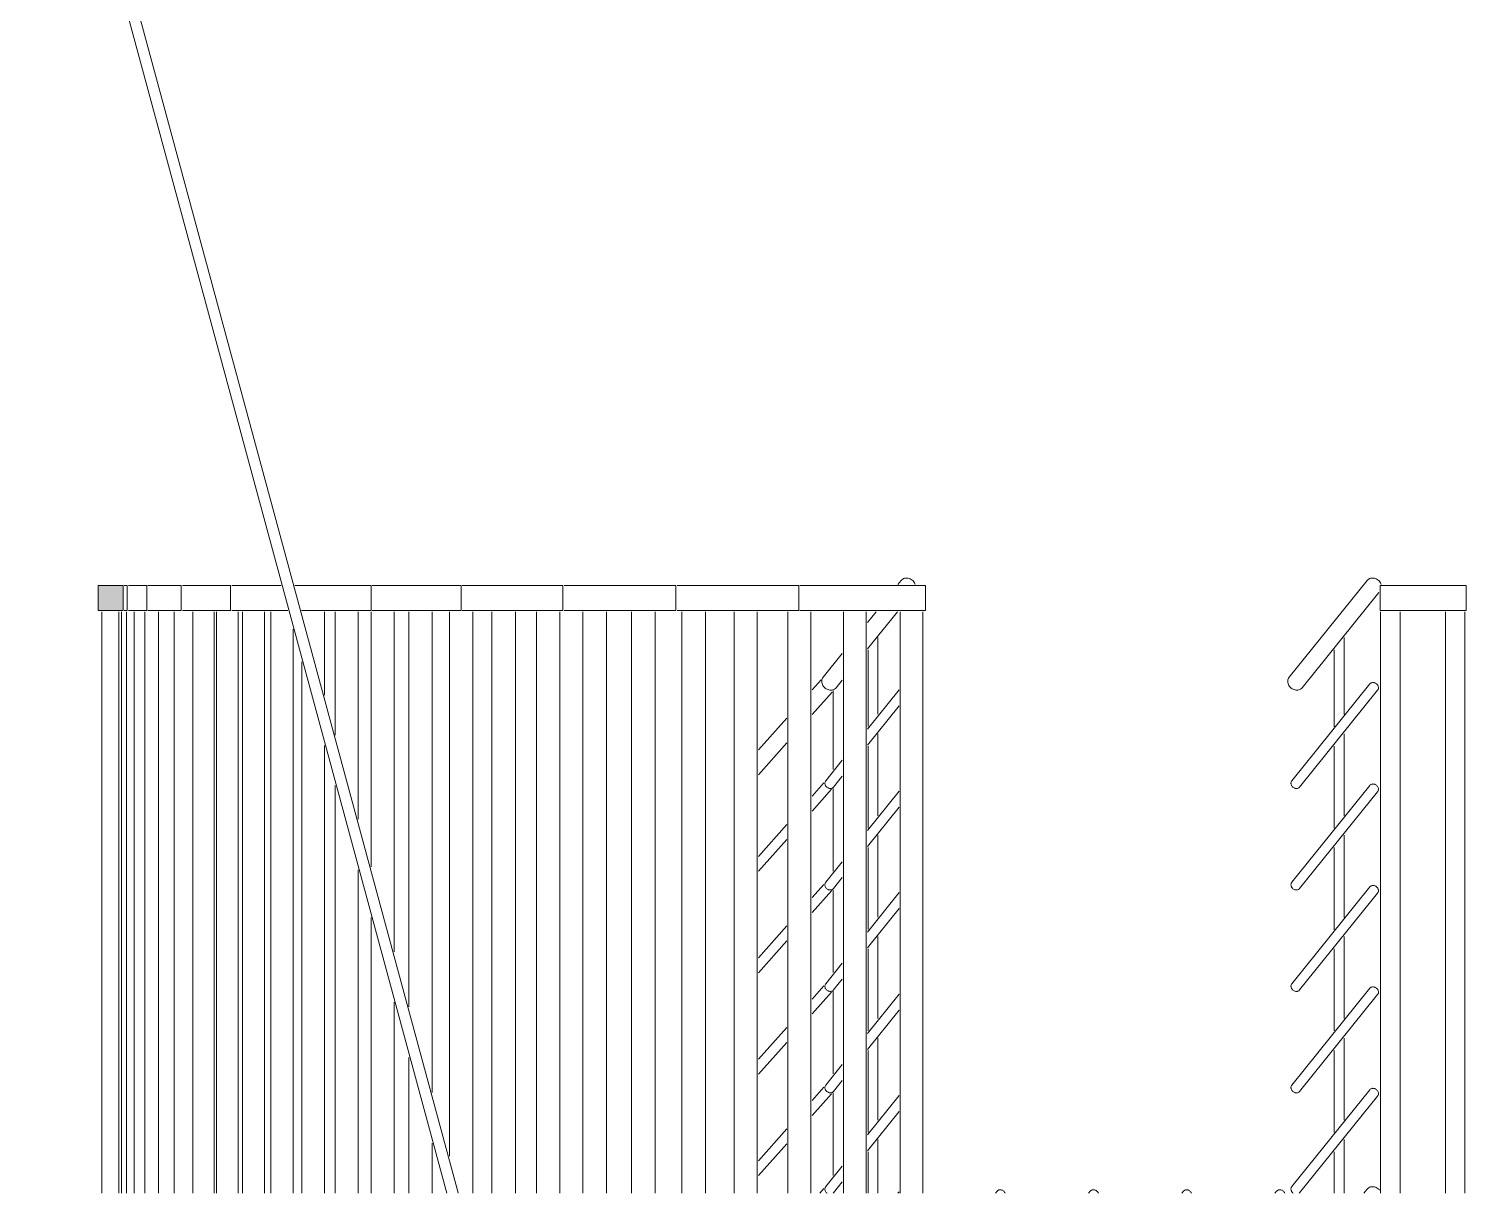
# Model space of a CAD drawing. Header units: millimetres. Extents: x 0 to 153524, y 0 to 59400.
# Drawn here: x 53818 to 56415, y 27302 to 29406 of the extents above; entities that cross this region are included whole.
import ezdxf

# ---------------------------------------------------------------- set-up
doc = ezdxf.new("R2010")
doc.units = ezdxf.units.MM
doc.layers.add('02_切断（家具）', color=8, linetype='Continuous', lineweight=18)
doc.layers.add('11_見えがかり（家具）', color=8, linetype='Continuous', lineweight=9)

msp = doc.modelspace()

# ---------------------------------------------------------------- hatches: boundary and pattern name
at = {"layer": '02_切断（家具）'}
msp.add_hatch(color=8, dxfattribs=at).paths.add_polyline_path([(53988, 28355), (53984.3, 28355), (53984.2, 28355), (53980.6, 28355), (53980.5, 28355), (53976.8, 28355), (53976.7, 28355), (53973.1, 28355), (53973, 28355), (53969.3, 28355), (53969.2, 28355), (53965.6, 28355), (53965.5, 28355), (53961.8, 28355), (53961.7, 28355), (53958.1, 28355), (53958, 28355), (53954.3, 28355), (53954.2, 28355), (53950.6, 28355), (53950.5, 28355), (53946.8, 28355), (53946.7, 28355), (53943.1, 28355), (53943.1, 28355.1), (53943.1, 28358.8), (53943.1, 28358.8), (53943.1, 28362.5), (53943.1, 28362.6), (53943.1, 28366.2), (53943.1, 28366.3), (53943.1, 28370), (53943.1, 28370.1), (53943.1, 28373.8), (53943.1, 28373.8), (53943.1, 28377.5), (53943.1, 28377.6), (53943.1, 28381.2), (53943.1, 28381.3), (53943.1, 28385), (53943.1, 28385.1), (53943.1, 28388.8), (53943.1, 28388.8), (53943.1, 28392.5), (53943.1, 28392.6), (53943.1, 28396.2), (53943.1, 28396.3), (53943.1, 28400), (53943.2, 28400), (53946.8, 28400), (53946.9, 28400), (53950.6, 28400), (53950.7, 28400), (53954.3, 28400), (53954.4, 28400), (53958.1, 28400), (53958.2, 28400), (53961.8, 28400), (53961.9, 28400), (53965.6, 28400), (53965.7, 28400), (53969.3, 28400), (53969.4, 28400), (53973.1, 28400), (53973.2, 28400), (53976.8, 28400), (53976.9, 28400), (53980.6, 28400), (53980.7, 28400), (53984.3, 28400), (53984.4, 28400), (53988.1, 28400), (53988.1, 28399.9), (53988.1, 28396.2), (53988.1, 28396.1), (53988.1, 28392.5), (53988.1, 28392.4), (53988.1, 28388.8), (53988.1, 28388.6), (53988.1, 28385), (53988.1, 28384.9), (53988.1, 28381.2), (53988.1, 28381.1), (53988.1, 28377.5), (53988.1, 28377.4), (53988.1, 28373.8), (53988.1, 28373.6), (53988.1, 28370), (53988.1, 28369.9), (53988.1, 28366.2), (53988.1, 28366.1), (53988.1, 28362.5), (53988.1, 28362.4), (53988.1, 28358.8), (53988.1, 28358.6), (53988.1, 28355)])

# ---------------------------------------------------------------- linework, layer by layer
msp.add_lwpolyline([(53988, 28355), (53984.3, 28355), (53984.2, 28355), (53980.6, 28355), (53980.5, 28355), (53976.8, 28355), (53976.7, 28355), (53973.1, 28355), (53973, 28355), (53969.3, 28355), (53969.2, 28355), (53965.6, 28355), (53965.5, 28355), (53961.8, 28355), (53961.7, 28355), (53958.1, 28355), (53958, 28355), (53954.3, 28355), (53954.2, 28355), (53950.6, 28355), (53950.5, 28355), (53946.8, 28355), (53946.7, 28355), (53943.1, 28355), (53943.1, 28355.1), (53943.1, 28358.8), (53943.1, 28358.8), (53943.1, 28362.5), (53943.1, 28362.6), (53943.1, 28366.2), (53943.1, 28366.3), (53943.1, 28370), (53943.1, 28370.1), (53943.1, 28373.8), (53943.1, 28373.8), (53943.1, 28377.5), (53943.1, 28377.6), (53943.1, 28381.2), (53943.1, 28381.3), (53943.1, 28385), (53943.1, 28385.1), (53943.1, 28388.8), (53943.1, 28388.8), (53943.1, 28392.5), (53943.1, 28392.6), (53943.1, 28396.2), (53943.1, 28396.3), (53943.1, 28400), (53943.2, 28400), (53946.8, 28400), (53946.9, 28400), (53950.6, 28400), (53950.7, 28400), (53954.3, 28400), (53954.4, 28400), (53958.1, 28400), (53958.2, 28400), (53961.8, 28400), (53961.9, 28400), (53965.6, 28400), (53965.7, 28400), (53969.3, 28400), (53969.4, 28400), (53973.1, 28400), (53973.2, 28400), (53976.8, 28400), (53976.9, 28400), (53980.6, 28400), (53980.7, 28400), (53984.3, 28400), (53984.4, 28400), (53988.1, 28400), (53988.1, 28399.9), (53988.1, 28396.2), (53988.1, 28396.1), (53988.1, 28392.5), (53988.1, 28392.4), (53988.1, 28388.8), (53988.1, 28388.6), (53988.1, 28385), (53988.1, 28384.9), (53988.1, 28381.2), (53988.1, 28381.1), (53988.1, 28377.5), (53988.1, 28377.4), (53988.1, 28373.8), (53988.1, 28373.6), (53988.1, 28370), (53988.1, 28369.9), (53988.1, 28366.2), (53988.1, 28366.1), (53988.1, 28362.5), (53988.1, 28362.4), (53988.1, 28358.8), (53988.1, 28358.6), (53988.1, 28355), (53988, 28355)], dxfattribs=at)
at = {"layer": '11_見えがかり（家具）'}
for points in [[(54573.2, 27302), (53817.6, 30091.9), (53817.6, 30092.2), (53817.8, 30092.6)], [(53836.9, 30097), (54593.7, 27302.5), (54593.7, 27302.2), (54593.6, 27302)], [(53990.1, 28400), (53995.6, 28400), (53995.6, 28355), (53990.1, 28355)], [(53997.6, 28400), (54030.9, 28400), (54030.9, 28355), (53997.6, 28355)], [(54032.9, 28400), (54093.3, 28400), (54093.3, 28355), (54032.9, 28355)], [(54095.3, 28400), (54182.3, 28400), (54182.3, 28355), (54095.3, 28355)], [(54184.3, 28400), (54273.7, 28400)], [(54298.4, 28400), (54436.2, 28400), (54436.2, 28355), (54310.6, 28355)], [(54438.2, 28400), (54598.7, 28400), (54598.7, 28355), (54438.2, 28355)], [(54600.7, 28400), (54782.9, 28400), (54782.9, 28355), (54600.7, 28355)], [(54784.9, 28400), (54987, 28400), (54987, 28355), (54784.9, 28355)], [(54989, 28400), (55209, 28400), (55209, 28355), (54989, 28355)], [(55211, 28400), (55437.9, 28400), (55437.9, 28355), (55211, 28355)], [(55388.2, 28402), (55394.2, 28409.5), (55395.4, 28410.7), (55396.9, 28411.8), (55398.4, 28412.7), (55400.1, 28413.3), (55401.9, 28413.6), (55403.6, 28413.7), (55405.3, 28413.7), (55407, 28413.4), (55408.8, 28412.9), (55410.6, 28412.1), (55412.3, 28411.2), (55414, 28410), (55415.5, 28408.6), (55416.8, 28407), (55418, 28405.3), (55418.8, 28403.6), (55419.4, 28402)], [(56093.3, 28223.2), (56092.9, 28224.9), (56092.8, 28226.5), (56092.8, 28228.2), (56093.1, 28229.8), (56093.6, 28231.5), (56094.3, 28233), (56095.3, 28234.5), (56236.4, 28409.5), (56237.6, 28410.7), (56239, 28411.8), (56240.6, 28412.7), (56242.3, 28413.3), (56244, 28413.6), (56245.8, 28413.7), (56247.5, 28413.7), (56249.2, 28413.4), (56251, 28412.9), (56252.7, 28412.1), (56254.5, 28411.2), (56256.1, 28410), (56257.7, 28408.6), (56259, 28407), (56260.1, 28405.3), (56261, 28403.6), (56261.6, 28402)], [(56259.5, 28400), (56415.2, 28400), (56415.2, 28355), (56259.5, 28355), (56259.5, 28400)], [(56257.5, 28387.9), (56118.6, 28215.5), (56117.4, 28214.3), (56115.9, 28213.2), (56114.4, 28212.3), (56112.7, 28211.7), (56110.9, 28211.4), (56109.2, 28211.3), (56107.5, 28211.3), (56105.8, 28211.6), (56104, 28212.1), (56102.2, 28212.9), (56100.5, 28213.8), (56098.8, 28215), (56097.3, 28216.4), (56096, 28218), (56094.9, 28219.7), (56094, 28221.4), (56093.3, 28223.2)], [(53949.5, 27302), (53949.5, 28353)], [(53980.3, 28353), (53980.3, 27302)], [(53984.9, 28353), (53984.9, 27302)], [(53994.2, 28353), (53994.2, 27302)], [(54008.3, 28353), (54008.3, 27302)], [(54027.6, 28353), (54027.6, 27302)], [(54051.8, 28353), (54051.8, 27302)], [(54080.6, 28353), (54080.6, 27302)], [(54114, 28353), (54114, 27302)], [(54152.7, 28353), (54152.7, 27302)], [(54156.7, 27302), (54156.7, 28353)], [(54285.9, 28355), (54184.3, 28355)], [(54195.8, 28353), (54195.8, 27302)], [(54203.6, 27302), (54203.6, 28353)], [(54243.3, 28353), (54243.3, 27302)], [(54255, 27302), (54255, 28353)], [(54351.9, 28353), (54351.9, 28202.4)], [(54371.5, 28130.1), (54371.5, 28353)], [(54412.8, 28353), (54412.8, 27977.8)], [(54436.1, 27891.8), (54436.1, 28353)], [(54477.7, 28353), (54477.7, 27738.5)], [(54504.6, 27638.9), (54504.6, 28353)], [(54546.7, 28353), (54546.7, 27483.8)], [(54577.7, 27369.2), (54577.7, 28353)], [(54619.9, 28353), (54619.9, 27302)], [(54654.5, 27302), (54654.5, 28353)], [(54696.9, 28353), (54696.9, 27302)], [(54735, 27302), (54735, 28353)], [(54777.4, 28353), (54777.4, 27302)], [(54819.1, 27302), (54819.1, 28353)], [(54861.5, 28353), (54861.5, 27302)], [(54907, 27302), (54907, 28353)], [(54949.3, 28353), (54949.3, 27302)], [(54998, 27302), (54998, 28353)], [(55040.2, 28353), (55040.2, 27302)], [(55092.1, 27302), (55092.1, 28353)], [(55134.1, 28353), (55134.1, 27302)], [(55189.5, 27302), (55189.5, 28353)], [(55231.1, 28353), (55231.1, 27302)], [(55289.7, 27302), (55289.7, 28353)], [(55331, 28353), (55331, 27302)], [(55333, 28333.6), (55348.7, 28353)], [(55387.2, 28353), (55333, 28285.8)], [(55392.4, 27302), (55392.4, 28353)], [(55433.4, 28353), (55433.4, 27302)], [(56260.5, 27302), (56260.5, 28353)], [(56295.9, 28353), (56295.9, 27302)], [(56377.9, 27302), (56377.9, 28353)], [(56412.5, 28353), (56412.5, 27302)], [(54295.1, 28321.2), (54295.1, 27302)], [(55352.2, 28306.3), (55352.2, 28167.6)], [(56194.3, 28306.4), (56194.3, 28167.2)], [(54311, 27302), (54311, 28262.4)], [(55258.3, 28213.8), (55256.7, 28215), (55255.1, 28216.4), (55253.8, 28218), (55252.7, 28219.7), (55251.8, 28221.4), (55251.2, 28223.2), (55250.8, 28224.9), (55250.6, 28226.5), (55250.6, 28228.2), (55250.9, 28229.8), (55251.4, 28231.5), (55252.2, 28233), (55253.2, 28234.5), (55287.7, 28277.3)], [(55334.2, 28145.3), (55334.2, 28284)], [(56176.3, 28144.8), (56176.3, 28284.1)], [(55233.1, 28212), (55249.3, 28230.1)], [(55287.7, 28229.5), (55276.4, 28215.5), (55275.2, 28214.3), (55273.8, 28213.2), (55272.2, 28212.3), (55270.5, 28211.7), (55268.8, 28211.4), (55267, 28211.3), (55265.3, 28211.3), (55263.6, 28211.6), (55261.9, 28212.1), (55260.1, 28212.9), (55258.3, 28213.8)], [(55271.5, 28067.5), (55271.5, 28210.4)], [(55333, 28140.7), (55390.4, 28211.8)], [(56098.8, 28040.6), (56098.6, 28041.6), (56098.5, 28042.6), (56098.5, 28043.6), (56098.6, 28044.6), (56098.9, 28045.5), (56099.4, 28046.5), (56100, 28047.3), (56241, 28222.3), (56241.8, 28223.1), (56242.6, 28223.8), (56243.6, 28224.3), (56244.6, 28224.6), (56245.6, 28224.8), (56246.7, 28224.9), (56247.7, 28224.9), (56248.7, 28224.7), (56249.8, 28224.4), (56250.9, 28223.9), (56251.9, 28223.4), (56252.9, 28222.6), (56253.8, 28221.8), (56254.6, 28220.9), (56255.3, 28219.9), (56255.8, 28218.8), (56256.2, 28217.8), (56256.4, 28216.7), (56256.5, 28215.7), (56256.5, 28214.8), (56256.4, 28213.8), (56256.1, 28212.8), (56255.6, 28211.9), (56255, 28211), (56113.9, 28036), (56113.2, 28035.2), (56112.4, 28034.6), (56111.4, 28034.1), (56110.4, 28033.7), (56109.4, 28033.5), (56108.3, 28033.4), (56107.3, 28033.5), (56106.3, 28033.6), (56105.2, 28033.9), (56104.1, 28034.4), (56103.1, 28035), (56102.1, 28035.7), (56101.2, 28036.5), (56100.4, 28037.5), (56099.7, 28038.5), (56099.2, 28039.5), (56098.8, 28040.6)], [(55269.5, 28207.7), (55233.1, 28166.9)], [(55136.1, 28103.1), (55187.5, 28160.7)], [(55390.4, 28183.1), (55333, 28112)], [(55352.2, 28132.5), (55352.2, 27984.2)], [(56194.3, 28132.5), (56194.3, 27984.2)], [(54351.9, 28111.3), (54351.9, 27302)], [(55187.5, 28115.7), (55136.1, 28058.1)], [(55334.2, 27961.9), (55334.2, 28110.2)], [(56176.3, 27961.9), (56176.3, 28110.2)], [(55260.9, 28035), (55259.9, 28035.7), (55259, 28036.5), (55258.2, 28037.5), (55257.5, 28038.5), (55257, 28039.5), (55256.6, 28040.6), (55256.4, 28041.6), (55256.3, 28042.6), (55256.3, 28043.6), (55256.5, 28044.6), (55256.8, 28045.5), (55257.2, 28046.5), (55257.8, 28047.3), (55287.7, 28084.4)], [(55287.7, 28055.7), (55271.8, 28036), (55271, 28035.2), (55270.2, 28034.6), (55269.2, 28034.1), (55268.2, 28033.7), (55267.2, 28033.5), (55266.1, 28033.4), (55265.1, 28033.5), (55264.1, 28033.6), (55263, 28033.9), (55262, 28034.4), (55260.9, 28035)], [(54371.5, 27302), (54371.5, 28039)], [(55233.1, 28019.6), (55254.3, 28043.4)], [(55268.2, 28032), (55233.1, 27992.6)], [(55271.5, 27884.1), (55271.5, 28033.6)], [(55333, 27957.3), (55390.4, 28028.5)], [(56098.8, 27857.2), (56098.6, 27858.3), (56098.5, 27859.3), (56098.5, 27860.2), (56098.6, 27861.2), (56098.9, 27862.2), (56099.4, 27863.1), (56100, 27864), (56241, 28039), (56241.8, 28039.8), (56242.6, 28040.4), (56243.6, 28040.9), (56244.6, 28041.3), (56245.6, 28041.5), (56246.7, 28041.6), (56247.7, 28041.5), (56248.7, 28041.4), (56249.8, 28041.1), (56250.9, 28040.6), (56251.9, 28040), (56252.9, 28039.3), (56253.8, 28038.5), (56254.6, 28037.5), (56255.3, 28036.5), (56255.8, 28035.5), (56256.2, 28034.4), (56256.4, 28033.4), (56256.5, 28032.4), (56256.5, 28031.4), (56256.4, 28030.4), (56256.1, 28029.5), (56255.6, 28028.5), (56255, 28027.7), (56113.9, 27852.7), (56113.2, 27851.9), (56112.4, 27851.2), (56111.4, 27850.7), (56110.4, 27850.4), (56109.4, 27850.2), (56108.3, 27850.1), (56107.3, 27850.1), (56106.3, 27850.3), (56105.2, 27850.6), (56104.1, 27851.1), (56103.1, 27851.6), (56102.1, 27852.4), (56101.2, 27853.2), (56100.4, 27854.1), (56099.7, 27855.1), (56099.2, 27856.2), (56098.8, 27857.2)], [(55390.4, 27999.8), (55333, 27928.6)], [(55136.1, 27910.8), (55187.5, 27968.4)], [(55187.5, 27941.4), (55136.1, 27883.8)], [(55334.2, 27778.6), (55334.2, 27926.9)], [(55352.2, 27949.2), (55352.2, 27800.9)], [(56176.3, 27778.3), (56176.3, 27926.9)], [(56194.3, 27949.2), (56194.3, 27800.5)], [(55260.9, 27851.6), (55259.9, 27852.4), (55259, 27853.2), (55258.2, 27854.1), (55257.5, 27855.1), (55257, 27856.2), (55256.6, 27857.2), (55256.4, 27858.3), (55256.3, 27859.3), (55256.3, 27860.2), (55256.5, 27861.2), (55256.8, 27862.2), (55257.2, 27863.1), (55257.8, 27864), (55287.7, 27901)], [(54412.8, 27886.6), (54412.8, 27302)], [(55233.1, 27836.3), (55254.3, 27860.1)], [(55268.6, 27849.1), (55233.1, 27809.3)], [(55287.7, 27872.4), (55271.8, 27852.7), (55271, 27851.9), (55270.2, 27851.2), (55269.2, 27850.7), (55268.2, 27850.4), (55267.2, 27850.2), (55266.1, 27850.1), (55265.1, 27850.1), (55264.1, 27850.3), (55263, 27850.6), (55262, 27851.1), (55260.9, 27851.6)], [(55271.5, 27700.8), (55271.5, 27849.7)], [(56098.8, 27673.9), (56098.6, 27674.9), (56098.5, 27675.9), (56098.5, 27676.9), (56098.6, 27677.9), (56098.9, 27678.9), (56099.4, 27679.8), (56100, 27680.7), (56241, 27855.7), (56241.8, 27856.4), (56242.6, 27857.1), (56243.6, 27857.6), (56244.6, 27858), (56245.6, 27858.2), (56246.7, 27858.2), (56247.7, 27858.2), (56248.7, 27858), (56249.8, 27857.7), (56250.9, 27857.3), (56251.9, 27856.7), (56252.9, 27856), (56253.8, 27855.1), (56254.6, 27854.2), (56255.3, 27853.2), (56255.8, 27852.2), (56256.2, 27851.1), (56256.4, 27850.1), (56256.5, 27849.1), (56256.5, 27848.1), (56256.4, 27847.1), (56256.1, 27846.1), (56255.6, 27845.2), (56255, 27844.3), (56113.9, 27669.3), (56113.2, 27668.6), (56112.4, 27667.9), (56111.4, 27667.4), (56110.4, 27667), (56109.4, 27666.8), (56108.3, 27666.8), (56107.3, 27666.8), (56106.3, 27667), (56105.2, 27667.3), (56104.1, 27667.7), (56103.1, 27668.3), (56102.1, 27669), (56101.2, 27669.9), (56100.4, 27670.8), (56099.7, 27671.8), (56099.2, 27672.8), (56098.8, 27673.9)], [(55333, 27774), (55390.4, 27845.2)], [(54436.1, 27302), (54436.1, 27800.5)], [(55390.4, 27816.5), (55333, 27745.3)], [(55136.1, 27727.4), (55187.5, 27785.1)], [(55187.5, 27758), (55136.1, 27700.4)], [(55334.2, 27595.3), (55334.2, 27743.5)], [(55352.2, 27765.9), (55352.2, 27617.6)], [(56176.3, 27595.3), (56176.3, 27743.5)], [(56194.3, 27765.9), (56194.3, 27617.6)], [(55260.9, 27668.3), (55259.9, 27669), (55259, 27669.9), (55258.2, 27670.8), (55257.5, 27671.8), (55257, 27672.8), (55256.6, 27673.9), (55256.4, 27674.9), (55256.3, 27675.9), (55256.3, 27676.9), (55256.5, 27677.9), (55256.8, 27678.9), (55257.2, 27679.8), (55257.8, 27680.7), (55287.7, 27717.7)], [(55233.1, 27653), (55254.5, 27677)], [(55268.1, 27665.2), (55233.1, 27626)], [(55287.7, 27689), (55271.8, 27669.3), (55271, 27668.6), (55270.2, 27667.9), (55269.2, 27667.4), (55268.2, 27667), (55267.2, 27666.8), (55266.1, 27666.8), (55265.1, 27666.8), (55264.1, 27667), (55263, 27667.3), (55262, 27667.7), (55260.9, 27668.3)], [(55271.5, 27517.5), (55271.5, 27666.9)], [(56098.8, 27490.6), (56098.6, 27491.6), (56098.5, 27492.6), (56098.5, 27493.6), (56098.6, 27494.6), (56098.9, 27495.5), (56099.4, 27496.5), (56100, 27497.3), (56241, 27672.3), (56241.8, 27673.1), (56242.6, 27673.8), (56243.6, 27674.3), (56244.6, 27674.6), (56245.6, 27674.8), (56246.7, 27674.9), (56247.7, 27674.9), (56248.7, 27674.7), (56249.8, 27674.4), (56250.9, 27673.9), (56251.9, 27673.4), (56252.9, 27672.6), (56253.8, 27671.8), (56254.6, 27670.9), (56255.3, 27669.9), (56255.8, 27668.8), (56256.2, 27667.8), (56256.4, 27666.7), (56256.5, 27665.7), (56256.5, 27664.8), (56256.4, 27663.8), (56256.1, 27662.8), (56255.6, 27661.9), (56255, 27661), (56113.9, 27486), (56113.2, 27485.2), (56112.4, 27484.6), (56111.4, 27484.1), (56110.4, 27483.7), (56109.4, 27483.5), (56108.3, 27483.4), (56107.3, 27483.5), (56106.3, 27483.6), (56105.2, 27483.9), (56104.1, 27484.4), (56103.1, 27485), (56102.1, 27485.7), (56101.2, 27486.5), (56100.4, 27487.5), (56099.7, 27488.5), (56099.2, 27489.5), (56098.8, 27490.6)], [(54477.7, 27647), (54477.7, 27302)], [(55333, 27590.7), (55390.4, 27661.8)], [(55390.4, 27633.1), (55333, 27562)], [(55136.1, 27544.1), (55187.5, 27601.7)], [(55187.5, 27574.7), (55136.1, 27517.1)], [(55352.2, 27582.5), (55352.2, 27434.2)], [(56194.3, 27582.5), (56194.3, 27434.2)], [(54504.6, 27302), (54504.6, 27547.4)], [(55334.2, 27411.9), (55334.2, 27560.2)], [(56176.3, 27411.9), (56176.3, 27560.2)], [(55260.9, 27485), (55259.9, 27485.7), (55259, 27486.5), (55258.2, 27487.5), (55257.5, 27488.5), (55257, 27489.5), (55256.6, 27490.6), (55256.4, 27491.6), (55256.3, 27492.6), (55256.3, 27493.6), (55256.5, 27494.6), (55256.8, 27495.5), (55257.2, 27496.5), (55257.8, 27497.3), (55287.7, 27534.4)], [(55233.1, 27469.6), (55254.5, 27493.7)], [(55287.7, 27505.7), (55271.8, 27486), (55271, 27485.2), (55270.2, 27484.6), (55269.2, 27484.1), (55268.2, 27483.7), (55267.2, 27483.5), (55266.1, 27483.4), (55265.1, 27483.5), (55264.1, 27483.6), (55263, 27483.9), (55262, 27484.4), (55260.9, 27485)], [(55271.5, 27334.1), (55271.5, 27483.6)], [(56098.8, 27307.2), (56098.6, 27308.3), (56098.5, 27309.3), (56098.5, 27310.2), (56098.6, 27311.2), (56098.9, 27312.2), (56099.4, 27313.1), (56100, 27314), (56241, 27489), (56241.8, 27489.8), (56242.6, 27490.4), (56243.6, 27490.9), (56244.6, 27491.3), (56245.6, 27491.5), (56246.7, 27491.6), (56247.7, 27491.5), (56248.7, 27491.4), (56249.8, 27491.1), (56250.9, 27490.6), (56251.9, 27490), (56252.9, 27489.3), (56253.8, 27488.5), (56254.6, 27487.5), (56255.3, 27486.5), (56255.8, 27485.5), (56256.2, 27484.4), (56256.4, 27483.4), (56256.5, 27482.4), (56256.5, 27481.4), (56256.4, 27480.4), (56256.1, 27479.5), (56255.6, 27478.5), (56255, 27477.7), (56113.9, 27302.7), (56113.3, 27302)], [(55268.1, 27481.9), (55233.1, 27442.6)], [(55333, 27407.3), (55390.4, 27478.5)], [(55390.4, 27449.8), (55333, 27378.6)], [(55136.1, 27360.8), (55187.5, 27418.4)], [(54546.7, 27392.2), (54546.7, 27302)], [(55187.5, 27391.4), (55136.1, 27333.8)], [(55352.2, 27399.2), (55352.2, 27302)], [(56194.3, 27399.2), (56194.3, 27302)], [(55334.2, 27302), (55334.2, 27376.9)], [(56176.3, 27302), (56176.3, 27376.9)], [(55260.4, 27302), (55259.9, 27302.4), (55259, 27303.2), (55258.2, 27304.1), (55257.5, 27305.1), (55257, 27306.2), (55256.6, 27307.2), (55256.4, 27308.3), (55256.3, 27309.3), (55256.3, 27310.2), (55256.5, 27311.2), (55256.8, 27312.2), (55257.2, 27313.1), (55257.8, 27314), (55287.7, 27351)], [(55247.1, 27302), (55254.5, 27310.3)], [(55287.7, 27322.4), (55271.8, 27302.7), (55271.1, 27302)], [(55388.2, 27302), (55390.4, 27304.7)], [(55564.3, 27302), (55567.3, 27305.7), (55568, 27306.4), (55568.9, 27307.1), (55569.8, 27307.6), (55570.8, 27308), (55571.9, 27308.2), (55572.9, 27308.2), (55574, 27308.2), (55575, 27308), (55576, 27307.7), (55577.1, 27307.3), (55578.2, 27306.7), (55579.2, 27306), (55580.1, 27305.1), (55580.9, 27304.2), (55581.5, 27303.2), (55582.1, 27302.2), (55582.1, 27302)], [(55732.8, 27302), (55735.7, 27305.7), (55736.5, 27306.4), (55737.3, 27307.1), (55738.3, 27307.6), (55739.3, 27308), (55740.3, 27308.2), (55741.4, 27308.2), (55742.4, 27308.2), (55743.4, 27308), (55744.5, 27307.7), (55745.5, 27307.3), (55746.6, 27306.7), (55747.6, 27306), (55748.5, 27305.1), (55749.3, 27304.2), (55750, 27303.2), (55750.5, 27302.2), (55750.6, 27302)], [(55901.2, 27302), (55904.2, 27305.7), (55904.9, 27306.4), (55905.8, 27307.1), (55906.7, 27307.6), (55907.7, 27308), (55908.8, 27308.2), (55909.8, 27308.2), (55910.8, 27308.2), (55911.9, 27308), (55912.9, 27307.7), (55914, 27307.3), (55915, 27306.7), (55916, 27306), (55916.9, 27305.1), (55917.7, 27304.2), (55918.4, 27303.2), (55918.9, 27302.2), (55919, 27302)], [(56069.6, 27302), (56072.6, 27305.7), (56073.3, 27306.4), (56074.2, 27307.1), (56075.1, 27307.6), (56076.2, 27308), (56077.2, 27308.2), (56078.2, 27308.2), (56079.3, 27308.2), (56080.3, 27308), (56081.3, 27307.7), (56082.4, 27307.3), (56083.5, 27306.7), (56084.5, 27306), (56085.4, 27305.1), (56086.2, 27304.2), (56086.9, 27303.2), (56087.4, 27302.2), (56087.4, 27302)], [(56102.6, 27302), (56102.1, 27302.4), (56101.2, 27303.2), (56100.4, 27304.1), (56099.7, 27305.1), (56099.2, 27306.2), (56098.8, 27307.2)], [(56230.4, 27302), (56236.4, 27309.5), (56237.6, 27310.7), (56239, 27311.8), (56240.6, 27312.7), (56242.3, 27313.3), (56244, 27313.6), (56245.8, 27313.7), (56247.5, 27313.7), (56249.2, 27313.4), (56251, 27312.9), (56252.7, 27312.1), (56254.5, 27311.2), (56256.1, 27310), (56257.7, 27308.6), (56258.5, 27307.6)]]:
    msp.add_lwpolyline(points, dxfattribs=at)

doc.saveas('drawing.dxf')
